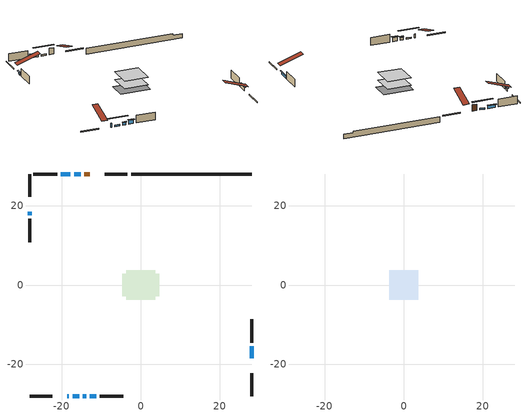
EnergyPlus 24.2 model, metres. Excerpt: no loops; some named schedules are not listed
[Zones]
conditioned space
 floor adiabatic (AdiabaticFloorConstruction): -3.7,-3.7 -3.7,3.7 3.7,3.7 3.7,-3.7 z0.92
 floor foundation (Slab1 construction): -4.73,-2.9 -4.73,2.9 4.73,2.9 4.73,-2.9 z-0.91
 wall outside (RimJoist1 construction): -3.38,28.03 -9.1,28.03 / -28.03,-28.03 -22.31,-28.03 / -28.03,28.03 -28.03,22.31 / 28.03,-28.03 28.03,-22.31 z0.92:1.22
 wall outside (AdiabaticWallConstruction 1): -12.85,28.03 -14.27,28.03 z0.92:2.95
 wall outside (AdiabaticWallConstruction): -18.56,-28.03 -18.14,-28.03 / -12.82,-28.03 -11.29,-28.03 z0.92:2.14; -28.03,18.56 -28.03,17.64 / -14.66,-28.03 -13.75,-28.03 z0.92:1.74; -15.2,28.03 -16.82,28.03 / -17.22,-28.03 -15.59,-28.03 z0.92:1.38; 28.03,-18.56 28.03,-15.51 z0.92:1.84; -17.75,28.03 -20.19,28.03 z0.92:1.73
 wall outside (Wall1 construction): -21.12,28.03 -27.1,28.03 / -10.36,-28.03 -4.39,-28.03 / -28.03,16.71 -28.03,10.74 / 28.03,-14.58 28.03,-8.6 z0.92:3.36
 wall foundation (FoundationWall1 construction): -2.45,28.03,-0.91 -2.45,28.03,0.92 24.98,28.03,0.92 24.98,28.03,0.43 28.03,28.03,0.43 28.03,28.03,-0.91
 window (WindowConstruction 5): -18.55,-28.03 -18.14,-28.03 z0.92:2.14
 window (WindowConstruction 4): -28.03,18.55 -28.03,17.64 z0.92:1.73
 window (WindowConstruction 6): -15.2,28.03 -16.82,28.03 z0.92:1.38
 window (WindowConstruction 7): -17.22,-28.03 -15.59,-28.03 z0.92:1.38
 window (WindowConstruction): 28.03,-18.55 28.03,-15.51 z0.92:1.83
 window (WindowConstruction 1): -17.75,28.03 -20.19,28.03 z0.92:1.73
 window (WindowConstruction 2): -14.66,-28.03 -13.75,-28.03 z0.92:1.73
 window (WindowConstruction 3): -12.82,-28.03 -11.29,-28.03 z0.92:2.14
 door (Door): -12.86,28.03 -14.27,28.03 z0.92:2.95
 ceiling adiabatic (AdiabaticFloorConstruction): 3.7,-3.7 3.7,3.7 -3.7,3.7 -3.7,-3.7 z0.92
attic - vented
 floor to conditioned space (Floor1 construction Reversed): -3.7,-3.7 -3.7,3.7 3.7,3.7 3.7,-3.7 z3.36
 roof outside (Roof1 construction): -11.93,28.03,3.36 -11.93,20.82,5.76 -10.03,20.82,5.76 -10.03,28.03,3.36; -19.48,-28.03,3.36 -19.48,-20.82,5.76 -21.38,-20.82,5.76 -21.38,-28.03,3.36; -28.03,19.48,3.36 -20.82,19.48,5.76 -20.82,21.38,5.76 -28.03,21.38,3.36; 28.03,-19.48,3.36 20.82,-19.48,5.76 20.82,-21.38,5.76 28.03,-21.38,3.36
shading: -28.03,17.44 -28.03,18.76 -28.44,18.76 -28.44,17.44 z1.93; -19.31,28.03 -12.71,28.03 -12.71,28.44 -19.31,28.44 z3.87; -13.1,-28.03 -19.71,-28.03 -19.71,-28.44 -13.1,-28.44 z3.87; 28.03,-15.31 28.03,-18.76 28.44,-18.76 28.44,-15.31 z2.04; -20.39,28.03 -17.55,28.03 -17.55,28.44 -20.39,28.44 z1.93; -13.55,-28.03 -14.86,-28.03 -14.86,-28.44 -13.55,-28.44 z1.93; -11.09,-28.03 -13.02,-28.03 -13.02,-28.44 -11.09,-28.44 z2.34
[Building]
Building 1: Terrain=Suburbs
[Site:Location]
Toronto City Centre_ON: Latitude {deg}=43.63; Longitude {deg}=-79.39; Time Zone {hr}=-5; Elevation {m}=77; Keep Site Location Information=Yes
[Site:GroundTemperature:Shallow]
5.01852, 3.26908, 3.12898, 3.95918, 7.29196, 10.6092, 13.4851, 15.3069, 15.4617, 13.9799, 11.1774, 7.9619
[Site:WaterMainsTemperature]
Calculation Method=Schedule; Temperature Schedule=mains temperature schedule
[Material] Roughness=Rough; Thermal Absorptance=0.9
Name | Thickness {m} | Conductivity {W/m-K} | Density {kg/m3} | Specific Heat {J/kg-K} | Solar Absorptance | Visible Absorptance
asphalt or fiberglass shingles | 0.00635 | 0.162714 | 1121.4 | 1465.45 | 0.4 | 0.4
ceiling loosefill ins | 0.0846667 | 0.0480833 | 16.02 | 1046.75 | 0.7 | 0.7
ceiling stud and cavity | 0.1397 | 0.0965172 | 65.682 | 1177.47 | 0.7 | 0.7
concrete 4.0 in. | 0.1016 | 1.803125 | 2242.8 | 837.4 | 0.7 | 0.7
concrete 8.0 in. | 0.2032 | 1.803125 | 2242.8 | 837.4 | 0.7 | 0.7
door material | 0.04445 | 0.053851 | 512.64 | 1214.23 | 0.7 | 0.7
exterior vertical ins | 0.0377847 | 0.029427 | 32.04 | 1214.23 | 0.7 | 0.7
floor covering | 0.0127 | 0.0433444 | 54.468 | 1339.84 | 0.6 | 0.6
floor rigid ins; wall rigid ins | 0.512978 | 0.029427 | 32.04 | 1214.23 | 0.7 | 0.7
floor stud and cavity | 0.1397 | 1.75129 | 37.0049 | 1207.88 | 0.7 | 0.7
furniture material conditioned space 1 | 0.1524 | 0.115458 | 640.8 | 1214.23 | 0.6 | 0.6
gypsum board | 0.0127 | 0.160291 | 801 | 837.4 | 0.6 | 0.6
gypsum board 1 | 0.0127 | 0.160291 | 801 | 837.4 | 0.7 | 0.7
osb sheathing 0.5 in. | 0.0127 | 0.115458 | 512.64 | 1214.23 | 0.7 | 0.7
osb sheathing 0.75 in. | 0.01905 | 0.115458 | 512.64 | 1214.23 | 0.7 | 0.7
osb sheathing 2.0 in. | 0.0508 | 0.115458 | 512.64 | 1214.23 | 0.7 | 0.7
rim joist stud and cavity | 0.0508 | 0.0451784 | 125.044 | 1163.47 | 0.6 | 0.6
wall stud and cavity | 0.1397 | 0.119127 | 139.0536 | 1170.24 | 0.7 | 0.7
wall stud and cavity 1 | 0.0889 | 0.380278 | 52.3479 | 1209.89 | 0.7 | 0.7
wall stud and cavity 2 | 0.0889 | 0.391764 | 83.0341 | 1211.67 | 0.7 | 0.7
wood siding | 0.0254 | 0.102417 | 544.68 | 1172.36 | 0.4 | 0.4
wood siding 1; wood siding 2; wood siding 3 | 0.0254 | 0.102417 | 544.68 | 1172.36 | 0.7 | 0.7
[WindowMaterial:SimpleGlazingSystem]
Name | U-Factor {W/m2-K} | Solar Heat Gain Coefficient
WindowMaterial | 2.927009 | 0.66
WindowMaterial 1 | 2.96448 | 0.62
WindowMaterial 2 | 2.95767 | 0.63
WindowMaterial 3 | 2.91111 | 0.68
WindowMaterial 4 | 2.76689 | 0.63
WindowMaterial 5 | 6.93965 | 0.69
WindowMaterial 6 | 3.01104 | 0.57
[Construction]
AdiabaticFloorConstruction: floor stud and cavity, floor rigid ins, osb sheathing 0.75 in., floor covering
AdiabaticWallConstruction: wood siding 2, wall rigid ins, wall stud and cavity 1, gypsum board
AdiabaticWallConstruction 1: wood siding 3, wall rigid ins, wall stud and cavity 1, gypsum board
Door: door material
Floor1 construction Reversed: gypsum board, ceiling stud and cavity, ceiling loosefill ins
FoundationWall1 construction: concrete 8.0 in., gypsum board 1
furniture construction conditioned space 1: furniture material conditioned space 1
PartitionWallConstruction: gypsum board, wall stud and cavity 2, gypsum board
RimJoist1 construction: wood siding 1, osb sheathing 2.0 in., rim joist stud and cavity
Roof1 construction: asphalt or fiberglass shingles
Slab1 construction: concrete 4.0 in.
Wall1 construction: wood siding, osb sheathing 0.5 in., wall stud and cavity, gypsum board
WindowConstruction: WindowMaterial
WindowConstruction 1: WindowMaterial 1
WindowConstruction 2: WindowMaterial 2
WindowConstruction 3: WindowMaterial 3
WindowConstruction 4: WindowMaterial 4
WindowConstruction 5: WindowMaterial 5
WindowConstruction 6; WindowConstruction 7: WindowMaterial 6
[Zone] Multiplier=1; Part of Total Floor Area=Yes
Name | Volume {m3}
attic - vented | 21.3338
conditioned space | 237.7
[Space]
Name | Zone | Volume {m3}
attic - vented 1 | attic - vented | 21.3338
conditioned space 1 | conditioned space | 237.7
[ZoneInfiltration:EffectiveLeakageArea]
infil attic - vented 1: Zone or Space=attic - vented 1; Schedule=Always On Discrete; Effective Air Leakage Area {cm2}=2304; Stack Coefficient=0.000167008; Wind Coefficient=8.73149e-06
[ZoneMixing]
whole house fan mix: Zone or Space=attic - vented; Schedule=Always On Continuous; Design Flow Rate Calculation Method=Flow/Zone; Design Flow Rate {m3/s}=0; Source Zone or Space=conditioned space
[SurfaceProperty:ExposedFoundationPerimeter]
Slab1: Exposed Perimeter Calculation Method=TotalExposedPerimeter; Total Exposed Perimeter {m}=30.481
[InternalMass] Zone or ZoneList=conditioned space; Space or SpaceList=conditioned space 1
Name | Construction | Surface Area {m2}
furniture mass conditioned space 1 | furniture construction conditioned space 1 | 43.7682
partition wall mass | PartitionWallConstruction | 109.42
[Lights]
interior lighting: Zone or ZoneList or Space or SpaceList=conditioned space 1; Schedule=interior lighting schedule; Design Level Calculation Method=LightingLevel; Lighting Level {W}=343.2; Return Air Fraction=0; Fraction Radiant=0.6; Fraction Visible=0.2; Fraction Replaceable=1
[People]
occupants: Zone or ZoneList or Space or SpaceList=conditioned space 1; Number of People Schedule=occupants schedule; Number of People Calculation Method=People; Number of People=3; Fraction Radiant=0.314171; Sensible Heat Fraction=0.56303; Activity Level Schedule=occupants activity schedule; Carbon Dioxide Generation Rate {m3/s-W}=0; Enable ASHRAE 55 Comfort Warnings=No; Mean Radiant Temperature Calculation Type=EnclosureAveraged
[ElectricEquipment] Zone or ZoneList or Space or SpaceList=conditioned space 1; Design Level Calculation Method=EquipmentLevel
Name | Schedule | Design Level {W} | Fraction Latent | Fraction Radiant | Fraction Lost
clothes dryer | clothes dryer schedule | 140.772 | 0.015 | 0.081 | 0.85
clothes washer | clothes washer schedule | 32.1985 | 0.03 | 0.162 | 0.7
cooking range | cooking range schedule | 215.147 | 0.08 | 0.432 | 0.2
dishwasher | dishwasher schedule | 66.8632 | 0.3 | 0.18 | 0.4
fridge | fridge schedule | 72.9452 | 0 | 0.6 | 0
mech vent house fan | mech vent house fan schedule | 0 | 0 | 0 | 1
mech vent house fan cfis | mech vent house fan cfis schedule | 0 | 0 | 0 | 0
misc plug loads | misc plug loads schedule | 494.7 | 0.045 | 0.513 | 0.1
whole house fan | Always On Discrete | 0 | 0 | 0 | 1
[OtherEquipment] Zone or ZoneList or Space or SpaceList=conditioned space 1; Design Level Calculation Method=EquipmentLevel
Name | Fuel Type | Schedule | Design Level {W} | Fraction Latent | Fraction Radiant | Fraction Lost
clothes dryer 1 | Electricity | clothes dryer schedule | 0 | 0.015 | 0.081 | 0.85
cooking range 1 | Electricity | cooking range schedule | 0 | 0.08 | 0.432 | 0.2
general water use latent | None | general water use schedule | 62.594 | 1 | 0 | 0
general water use sensible | None | general water use schedule | -61.6891 | 0 | 0.6 | 0
mech vent house fan latent load | None | Always On Discrete | 0 | 1 | 0 | 0
mech vent house fan sensible load | None | Always On Discrete | 0 | 0 | 0 | 0
water heater energy adjustment1 | NaturalGas | Always On Discrete | 0.01 | 0 | 0 | 1
[ZoneInfiltration:DesignFlowRate] Zone or ZoneList or Space or SpaceList=conditioned space 1; Schedule=Always On Discrete; Design Flow Rate Calculation Method=Flow/Zone; Design Flow Rate {m3/s}=0
infil flow; natural vent flow; whole house fan flow
[AvailabilityManager:Scheduled]
furnace airloop Availability Manager: Schedule=Always On Discrete
[Foundation:Kiva]
Foundation Kiva 1: Initial Indoor Air Temperature {C}=18; Wall Height Above Grade {m}=0.919978; Wall Depth Below Slab {m}=0.2032; Custom Block Material Name 1=exterior vertical ins; Custom Block Depth 1 {m}=1.82999; Custom Block X Position 1 {m}=0.2159; Custom Block Z Position 1 {m}=0
[Foundation:Kiva:Settings]
Soil Conductivity {W/m-K}=0.849921; Soil Density {kg/m3}=1842.3; Soil Specific Heat {J/kg-K}=418.7; Ground Solar Absorptivity=0.9; Ground Thermal Absorptivity=0.9; Ground Surface Roughness {m}=0.03; Far-Field Width {m}=40; Deep-Ground Boundary Condition=ZeroFlux; Deep-Ground Depth {m}=40; Minimum Cell Dimension {m}=0.2; Maximum Cell Growth Coefficient=3; Simulation Timestep=Timestep
[Exterior:Lights]
exterior lighting: Schedule=exterior lighting schedule; Design Level {W}=75.6
[EnergyManagementSystem:GlobalVariable]
furnace_airloop_Fan_RTF
infil_program_Qfan
infil_program_Qinf
natural_vent_program_Qnv
natural_vent_program_Qwhf
[EnergyManagementSystem:Sensor]
Name | Output:Variable or Output:Meter Index Key | Output:Variable or Output:Meter
airflow_gain | infil flow | Infiltration Sensible Heat Gain Energy
airflow_gain_1 | natural vent flow | Infiltration Sensible Heat Gain Energy
airflow_gain_2 | whole house fan flow | Infiltration Sensible Heat Gain Energy
airflow_loss | infil flow | Infiltration Sensible Heat Loss Energy
airflow_loss_1 | natural vent flow | Infiltration Sensible Heat Loss Energy
airflow_loss_2 | whole house fan flow | Infiltration Sensible Heat Loss Energy
clg_load_cond |  | Cooling:EnergyTransfer:Zone:CONDITIONED SPACE
clg_sp_s; clg_sp_s_1 | cooling setpoint | Schedule Value
clothes_dryer_exhaust_0_sch_s | clothes dryer exhaust 0 schedule | Schedule Value
cool_season | cooling season schedule | Schedule Value
htg_load_cond |  | Heating:EnergyTransfer:Zone:CONDITIONED SPACE
htg_sp_s; htg_sp_s_1 | heating setpoint | Schedule Value
ig_ee_conv | clothes dryer | Electric Equipment Convective Heating Energy
ig_ee_conv_2 | cooking range | Electric Equipment Convective Heating Energy
ig_ee_conv_4 | fridge | Electric Equipment Convective Heating Energy
ig_ee_conv_5 | misc plug loads | Electric Equipment Convective Heating Energy
ig_ee_conv_6 | whole house fan | Electric Equipment Convective Heating Energy
ig_ee_rad | clothes dryer | Electric Equipment Radiant Heating Energy
ig_ee_rad_2 | cooking range | Electric Equipment Radiant Heating Energy
ig_ee_rad_4 | fridge | Electric Equipment Radiant Heating Energy
ig_ee_rad_5 | misc plug loads | Electric Equipment Radiant Heating Energy
ig_ee_rad_6 | whole house fan | Electric Equipment Radiant Heating Energy
ig_lgt_conv | interior lighting | Lights Convective Heating Energy
ig_lgt_rad | interior lighting | Lights Radiant Heating Energy
ig_lgt_vis | interior lighting | Lights Visible Radiation Heating Energy
ig_oe_conv | clothes dryer 1 | Other Equipment Convective Heating Energy
ig_oe_conv_1 | cooking range 1 | Other Equipment Convective Heating Energy
ig_oe_conv_2 | general water use latent | Other Equipment Convective Heating Energy
ig_oe_conv_3 | general water use sensible | Other Equipment Convective Heating Energy
ig_oe_conv_4 | water heater energy adjustment1 | Other Equipment Convective Heating Energy
ig_oe_rad | clothes dryer 1 | Other Equipment Radiant Heating Energy
ig_oe_rad_1 | cooking range 1 | Other Equipment Radiant Heating Energy
ig_oe_rad_2 | general water use latent | Other Equipment Radiant Heating Energy
ig_oe_rad_3 | general water use sensible | Other Equipment Radiant Heating Energy
ig_oe_rad_4 | water heater energy adjustment1 | Other Equipment Radiant Heating Energy
ig_ppl_conv | occupants | People Convective Heating Energy
ig_ppl_rad | occupants | People Radiant Heating Energy
im_conv | furniture mass conditioned space 1 | Surface Inside Face Convection Heat Gain Energy
im_conv_1 | partition wall mass | Surface Inside Face Convection Heat Gain Energy
im_ig | furniture mass conditioned space 1 | Surface Inside Face Internal Gains Radiation Heat Gain Energy
im_ig_1 | partition wall mass | Surface Inside Face Internal Gains Radiation Heat Gain Energy
im_lgt | furniture mass conditioned space 1 | Surface Inside Face Lights Radiation Heat Gain Energy
im_lgt_1 | partition wall mass | Surface Inside Face Lights Radiation Heat Gain Energy
im_sol | furniture mass conditioned space 1 | Surface Inside Face Solar Radiation Heat Gain Energy
im_sol_1 | partition wall mass | Surface Inside Face Solar Radiation Heat Gain Energy
im_surf | furniture mass conditioned space 1 | Surface Inside Face Net Surface Thermal Radiation Heat Gain Energy
im_surf_1 | partition wall mass | Surface Inside Face Net Surface Thermal Radiation Heat Gain Energy
mv_conv | mech vent house fan | Electric Equipment Convective Heating Energy
mv_conv_1 | mech vent house fan cfis | Electric Equipment Convective Heating Energy
mv_conv_2 | mech vent house fan latent load | Other Equipment Convective Heating Energy
mv_conv_3 | mech vent house fan sensible load | Other Equipment Convective Heating Energy
mv_rad | mech vent house fan | Electric Equipment Radiant Heating Energy
mv_rad_1 | mech vent house fan cfis | Electric Equipment Radiant Heating Energy
mv_rad_2 | mech vent house fan latent load | Other Equipment Radiant Heating Energy
mv_rad_3 | mech vent house fan sensible load | Other Equipment Radiant Heating Energy
natural_vent_s | natural vent schedule | Schedule Value
out_pb_s |  | Site Outdoor Air Barometric Pressure
out_wt_s |  | Site Outdoor Air Humidity Ratio
site_vw_s |  | Site Wind Speed
ss_back_out | Window1 | Surface Window Shortwave from Zone Back Out Window Heat Transfer Rate
ss_back_out_1 | Window10 | Surface Window Shortwave from Zone Back Out Window Heat Transfer Rate
ss_back_out_2 | Window11 | Surface Window Shortwave from Zone Back Out Window Heat Transfer Rate
ss_back_out_3 | Window13 | Surface Window Shortwave from Zone Back Out Window Heat Transfer Rate
ss_back_out_4 | Window3 | Surface Window Shortwave from Zone Back Out Window Heat Transfer Rate
ss_back_out_5 | Window5 | Surface Window Shortwave from Zone Back Out Window Heat Transfer Rate
ss_back_out_6 | Window8 | Surface Window Shortwave from Zone Back Out Window Heat Transfer Rate
ss_back_out_7 | Window9 | Surface Window Shortwave from Zone Back Out Window Heat Transfer Rate
ss_conv | Door1 | Surface Inside Face Convection Heat Gain Energy
ss_conv_1 | Window1 | Surface Inside Face Convection Heat Gain Energy
ss_conv_2 | Window10 | Surface Inside Face Convection Heat Gain Energy
ss_conv_3 | Window11 | Surface Inside Face Convection Heat Gain Energy
ss_conv_4 | Window13 | Surface Inside Face Convection Heat Gain Energy
ss_conv_5 | Window3 | Surface Inside Face Convection Heat Gain Energy
ss_conv_6 | Window5 | Surface Inside Face Convection Heat Gain Energy
ss_conv_7 | Window8 | Surface Inside Face Convection Heat Gain Energy
ss_conv_8 | Window9 | Surface Inside Face Convection Heat Gain Energy
ss_ig | Door1 | Surface Inside Face Internal Gains Radiation Heat Gain Energy
ss_ig_1 | Window1 | Surface Inside Face Internal Gains Radiation Heat Gain Energy
ss_ig_2 | Window10 | Surface Inside Face Internal Gains Radiation Heat Gain Energy
ss_ig_3 | Window11 | Surface Inside Face Internal Gains Radiation Heat Gain Energy
ss_ig_4 | Window13 | Surface Inside Face Internal Gains Radiation Heat Gain Energy
ss_ig_5 | Window3 | Surface Inside Face Internal Gains Radiation Heat Gain Energy
ss_ig_6 | Window5 | Surface Inside Face Internal Gains Radiation Heat Gain Energy
ss_ig_7 | Window8 | Surface Inside Face Internal Gains Radiation Heat Gain Energy
ss_ig_8 | Window9 | Surface Inside Face Internal Gains Radiation Heat Gain Energy
ss_lgt | Door1 | Surface Inside Face Lights Radiation Heat Gain Energy
ss_sol | Door1 | Surface Inside Face Solar Radiation Heat Gain Energy
ss_surf | Door1 | Surface Inside Face Net Surface Thermal Radiation Heat Gain Energy
ss_surf_1 | Window1 | Surface Inside Face Net Surface Thermal Radiation Heat Gain Energy
ss_surf_2 | Window10 | Surface Inside Face Net Surface Thermal Radiation Heat Gain Energy
ss_surf_3 | Window11 | Surface Inside Face Net Surface Thermal Radiation Heat Gain Energy
ss_surf_4 | Window13 | Surface Inside Face Net Surface Thermal Radiation Heat Gain Energy
ss_surf_5 | Window3 | Surface Inside Face Net Surface Thermal Radiation Heat Gain Energy
ss_surf_6 | Window5 | Surface Inside Face Net Surface Thermal Radiation Heat Gain Energy
ss_surf_7 | Window8 | Surface Inside Face Net Surface Thermal Radiation Heat Gain Energy
ss_surf_8 | Window9 | Surface Inside Face Net Surface Thermal Radiation Heat Gain Energy
ss_trans_in | Window1 | Surface Window Transmitted Solar Radiation Rate
ss_trans_in_1 | Window10 | Surface Window Transmitted Solar Radiation Rate
ss_trans_in_2 | Window11 | Surface Window Transmitted Solar Radiation Rate
ss_trans_in_3 | Window13 | Surface Window Transmitted Solar Radiation Rate
ss_trans_in_4 | Window3 | Surface Window Transmitted Solar Radiation Rate
ss_trans_in_5 | Window5 | Surface Window Transmitted Solar Radiation Rate
ss_trans_in_6 | Window8 | Surface Window Transmitted Solar Radiation Rate
ss_trans_in_7 | Window9 | Surface Window Transmitted Solar Radiation Rate
ss_trans_out | Window1 | Surface Inside Face Initial Transmitted Diffuse Transmitted Out Window Solar Radiation Rate
ss_trans_out_1 | Window10 | Surface Inside Face Initial Transmitted Diffuse Transmitted Out Window Solar Radiation Rate
ss_trans_out_2 | Window11 | Surface Inside Face Initial Transmitted Diffuse Transmitted Out Window Solar Radiation Rate
ss_trans_out_3 | Window13 | Surface Inside Face Initial Transmitted Diffuse Transmitted Out Window Solar Radiation Rate
ss_trans_out_4 | Window3 | Surface Inside Face Initial Transmitted Diffuse Transmitted Out Window Solar Radiation Rate
ss_trans_out_5 | Window5 | Surface Inside Face Initial Transmitted Diffuse Transmitted Out Window Solar Radiation Rate
ss_trans_out_6 | Window8 | Surface Inside Face Initial Transmitted Diffuse Transmitted Out Window Solar Radiation Rate
ss_trans_out_7 | Window9 | Surface Inside Face Initial Transmitted Diffuse Transmitted Out Window Solar Radiation Rate
s_conv | Floor1 | Surface Inside Face Convection Heat Gain Energy
s_conv_1 | FoundationWall1 | Surface Inside Face Convection Heat Gain Energy
s_conv_10 | Wall1:180 | Surface Inside Face Convection Heat Gain Energy
s_conv_11 | Wall1:270 | Surface Inside Face Convection Heat Gain Energy
s_conv_12 | Wall1:90 | Surface Inside Face Convection Heat Gain Energy
s_conv_2 | inferred conditioned ceiling | Surface Inside Face Convection Heat Gain Energy
s_conv_3 | inferred conditioned floor | Surface Inside Face Convection Heat Gain Energy
s_conv_4 | RimJoist1:0 | Surface Inside Face Convection Heat Gain Energy
s_conv_5 | RimJoist1:180 | Surface Inside Face Convection Heat Gain Energy
s_conv_6 | RimJoist1:270 | Surface Inside Face Convection Heat Gain Energy
s_conv_7 | RimJoist1:90 | Surface Inside Face Convection Heat Gain Energy
s_conv_8 | Slab1 | Surface Inside Face Convection Heat Gain Energy
s_conv_9 | Wall1:0 | Surface Inside Face Convection Heat Gain Energy
s_ig | Floor1 | Surface Inside Face Internal Gains Radiation Heat Gain Energy
s_ig_1 | FoundationWall1 | Surface Inside Face Internal Gains Radiation Heat Gain Energy
s_ig_10 | Wall1:180 | Surface Inside Face Internal Gains Radiation Heat Gain Energy
s_ig_11 | Wall1:270 | Surface Inside Face Internal Gains Radiation Heat Gain Energy
s_ig_12 | Wall1:90 | Surface Inside Face Internal Gains Radiation Heat Gain Energy
s_ig_2 | inferred conditioned ceiling | Surface Inside Face Internal Gains Radiation Heat Gain Energy
s_ig_3 | inferred conditioned floor | Surface Inside Face Internal Gains Radiation Heat Gain Energy
s_ig_4 | RimJoist1:0 | Surface Inside Face Internal Gains Radiation Heat Gain Energy
s_ig_5 | RimJoist1:180 | Surface Inside Face Internal Gains Radiation Heat Gain Energy
s_ig_6 | RimJoist1:270 | Surface Inside Face Internal Gains Radiation Heat Gain Energy
s_ig_7 | RimJoist1:90 | Surface Inside Face Internal Gains Radiation Heat Gain Energy
s_ig_8 | Slab1 | Surface Inside Face Internal Gains Radiation Heat Gain Energy
s_ig_9 | Wall1:0 | Surface Inside Face Internal Gains Radiation Heat Gain Energy
s_lgt | Floor1 | Surface Inside Face Lights Radiation Heat Gain Energy
s_lgt_1 | FoundationWall1 | Surface Inside Face Lights Radiation Heat Gain Energy
s_lgt_10 | Wall1:180 | Surface Inside Face Lights Radiation Heat Gain Energy
s_lgt_11 | Wall1:270 | Surface Inside Face Lights Radiation Heat Gain Energy
s_lgt_12 | Wall1:90 | Surface Inside Face Lights Radiation Heat Gain Energy
s_lgt_2 | inferred conditioned ceiling | Surface Inside Face Lights Radiation Heat Gain Energy
s_lgt_3 | inferred conditioned floor | Surface Inside Face Lights Radiation Heat Gain Energy
s_lgt_4 | RimJoist1:0 | Surface Inside Face Lights Radiation Heat Gain Energy
s_lgt_5 | RimJoist1:180 | Surface Inside Face Lights Radiation Heat Gain Energy
s_lgt_6 | RimJoist1:270 | Surface Inside Face Lights Radiation Heat Gain Energy
s_lgt_7 | RimJoist1:90 | Surface Inside Face Lights Radiation Heat Gain Energy
s_lgt_8 | Slab1 | Surface Inside Face Lights Radiation Heat Gain Energy
s_lgt_9 | Wall1:0 | Surface Inside Face Lights Radiation Heat Gain Energy
s_sol | Floor1 | Surface Inside Face Solar Radiation Heat Gain Energy
s_sol_1 | FoundationWall1 | Surface Inside Face Solar Radiation Heat Gain Energy
s_sol_10 | Wall1:180 | Surface Inside Face Solar Radiation Heat Gain Energy
s_sol_11 | Wall1:270 | Surface Inside Face Solar Radiation Heat Gain Energy
s_sol_12 | Wall1:90 | Surface Inside Face Solar Radiation Heat Gain Energy
s_sol_2 | inferred conditioned ceiling | Surface Inside Face Solar Radiation Heat Gain Energy
s_sol_3 | inferred conditioned floor | Surface Inside Face Solar Radiation Heat Gain Energy
s_sol_4 | RimJoist1:0 | Surface Inside Face Solar Radiation Heat Gain Energy
s_sol_5 | RimJoist1:180 | Surface Inside Face Solar Radiation Heat Gain Energy
s_sol_6 | RimJoist1:270 | Surface Inside Face Solar Radiation Heat Gain Energy
s_sol_7 | RimJoist1:90 | Surface Inside Face Solar Radiation Heat Gain Energy
s_sol_8 | Slab1 | Surface Inside Face Solar Radiation Heat Gain Energy
s_sol_9 | Wall1:0 | Surface Inside Face Solar Radiation Heat Gain Energy
s_surf | Floor1 | Surface Inside Face Net Surface Thermal Radiation Heat Gain Energy
s_surf_1 | FoundationWall1 | Surface Inside Face Net Surface Thermal Radiation Heat Gain Energy
s_surf_10 | Wall1:180 | Surface Inside Face Net Surface Thermal Radiation Heat Gain Energy
s_surf_11 | Wall1:270 | Surface Inside Face Net Surface Thermal Radiation Heat Gain Energy
s_surf_12 | Wall1:90 | Surface Inside Face Net Surface Thermal Radiation Heat Gain Energy
s_surf_2 | inferred conditioned ceiling | Surface Inside Face Net Surface Thermal Radiation Heat Gain Energy
s_surf_3 | inferred conditioned floor | Surface Inside Face Net Surface Thermal Radiation Heat Gain Energy
s_surf_4 | RimJoist1:0 | Surface Inside Face Net Surface Thermal Radiation Heat Gain Energy
s_surf_5 | RimJoist1:180 | Surface Inside Face Net Surface Thermal Radiation Heat Gain Energy
s_surf_6 | RimJoist1:270 | Surface Inside Face Net Surface Thermal Radiation Heat Gain Energy
s_surf_7 | RimJoist1:90 | Surface Inside Face Net Surface Thermal Radiation Heat Gain Energy
s_surf_8 | Slab1 | Surface Inside Face Net Surface Thermal Radiation Heat Gain Energy
s_surf_9 | Wall1:0 | Surface Inside Face Net Surface Thermal Radiation Heat Gain Energy
[EnergyManagementSystem:Actuator]
Name | Actuated Component Unique | Actuated Component Type | Actuated Component Control Type
fridge_schedule_act | fridge schedule | Schedule:Constant | Schedule Value
infil_flow_act | infil flow | Zone Infiltration | Air Exchange Flow Rate
mech_vent_house_fan_cfis_act | mech vent house fan cfis | ElectricEquipment | Electricity Rate
mech_vent_house_fan_latent_load_act | mech vent house fan latent load | OtherEquipment | Power Level
mech_vent_house_fan_sensible_load_act | mech vent house fan sensible load | OtherEquipment | Power Level
natural_vent_flow_act | natural vent flow | Zone Infiltration | Air Exchange Flow Rate
water_heater_ec_adj_act | water heater energy adjustment1 | OtherEquipment | Power Level
